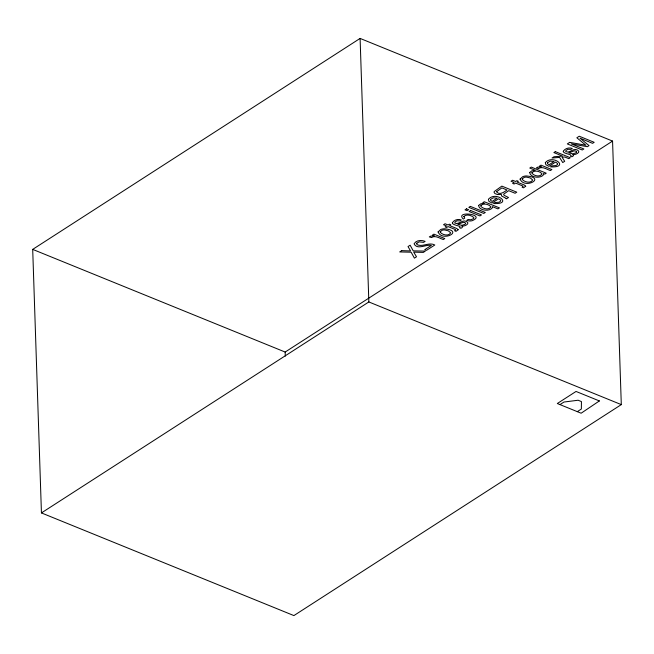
<?xml version="1.0" encoding="UTF-8"?>
<svg xmlns="http://www.w3.org/2000/svg" width="654" height="654" viewBox="0 0 654 654"><rect width="100%" height="100%" fill="white"/><g stroke="black" fill="none" stroke-linecap="round" stroke-linejoin="round"><path stroke-width="0.98" d="M577.31 411.652L581.349 409.028L581.439 401.581L578.136 400.232L563.952 402.038L559.979 404.605M32.7 249.387L360.101 38.414L612.561 141.084L621.3 404.613L293.899 615.586L41.439 512.916L32.7 249.387L285.152 352.048L612.561 141.084M41.439 512.916L368.848 301.952L621.3 404.613M360.101 38.414L368.848 301.952M285.152 352.048L285.291 356.119M506.098 198.358L506.433 198.841L508.501 197.508L504.071 195.284L503.605 194.23L508.689 190.666L515.09 193.265L516.774 192.178L501.847 186.112L494.236 191.54L494.04 192.268L494.931 193.551L497.342 194.524L501.324 194.426L501.634 196.004L506.098 198.358M452.38 222.728L452.364 223.178C453.05 225.532 462.844 225.892 459.492 227.723L460.849 228.271L462.084 227.674L462.558 226.66L461.814 226.08C464.152 226.66 470.725 223.725 466.523 221.559C462.37 219.098 458.601 225.189 454.792 223.047L455.021 221.992L457.04 220.782L459.925 220.864L461.356 219.948C458.233 218.665 454.129 219.834 452.38 222.728M563.307 151.246L563.29 151.695C563.985 154.05 573.771 154.409 570.427 156.241L571.776 156.788L573.01 156.192L573.484 155.178L572.74 154.597C575.079 155.178 581.659 152.243 577.457 150.077C573.296 147.616 569.536 153.706 565.726 151.565L565.947 150.51L567.974 149.3L570.86 149.382L572.283 148.466C569.168 147.183 565.056 148.352 563.307 151.246M438.082 231.941C442.423 242.446 464.683 230.698 444.368 228.777A5.853 3.025 -1.9 0 0 440.649 229.57L438.082 231.941M520.077 179.106C524.418 189.611 546.67 177.863 526.364 175.942A5.853 3.025 -1.9 0 0 522.644 176.735L520.077 179.106M440.289 231.761L440.265 232.276C442.447 234.99 448.758 236.511 450.704 232.832L448.301 230.805L444.573 229.955A3.245 1.676 -1.9 0 0 441.99 230.355L440.289 231.761M522.284 178.926L522.26 179.441C524.443 182.155 530.754 183.676 532.699 179.997L530.296 177.97L526.568 177.12A3.245 1.676 -1.9 0 0 523.985 177.52L522.284 178.926M490.5 199.437L490.655 200.377L492.127 201.432L497.171 198.178L493.329 197.81L490.5 199.437M547.414 162.764L547.57 163.704L549.033 164.759L554.077 161.505L550.235 161.137L547.414 162.764M531.939 172.689L531.874 173.097C533.803 175.893 539.681 177.389 541.945 174.152L541.88 173.604C539.575 171.103 534.457 169.86 531.939 172.689M496.705 191.573L496.631 191.99C499.411 195.521 504.463 191.974 506.997 189.979L501.896 187.902L496.705 191.573M463.817 216.433L464.741 218.117L463.253 219.074C454.44 210.163 487.238 214.561 472.049 220.741A4.864 2.51 -1.9 0 1 468.951 220.921L466.629 220.447L468.109 219.491L470.782 219.769L473.496 218.681A2.927 1.512 -1.9 0 0 473.684 217.463C471.207 215.215 466.531 213.866 463.817 216.433M488.407 199.331L488.947 201.399L492.012 203.034L498.667 198.742L500.67 200.247L500.645 201.056L499.157 202.209L495.078 202.568L493.582 203.533C513.406 204.637 495.953 190.396 488.407 199.331M545.322 162.658L545.861 164.734L548.919 166.361L555.573 162.069L557.576 163.574L557.551 164.383L556.064 165.544L551.992 165.895L550.496 166.868C570.313 167.964 552.867 153.723 545.322 162.658M416.737 243.247L416.958 244.621C422.598 247.4 428.975 241.833 434.804 244.997L426.473 250.368L424.748 249.664L431.378 245.397C426.106 244.13 417.17 250.31 414.088 243.803C416.173 240.092 421.552 239.838 425.116 241.367L423.571 242.372L419.189 241.849L416.737 243.247M478.597 205.438C479.088 210.711 489.519 211.896 492.511 207.637L492.372 206.623L497.931 208.888L499.46 207.907L484.279 201.734L482.799 202.683L484.238 203.271L480.796 203.803L478.597 205.438M529.707 172.476C530.141 177.741 540.85 178.861 543.678 174.577L543.449 173.531L544.839 174.095L546.245 173.187L531.269 167.097L529.781 168.053L535.201 170.253L531.776 170.882L529.707 172.476M465.656 223.39L464.969 224.314L461.977 225.319L457.792 224.363L463.245 222.319L464.888 222.573L465.656 223.39M576.591 151.908L575.904 152.832L572.912 153.837L568.727 152.881L574.179 150.837L575.822 151.09L576.591 151.908M458.192 229.726L456.01 231.336L454.563 230.748L455.609 229.987L455.168 229.472L448.064 226.586L446.617 227.518L445.121 226.913L446.576 225.973L443.535 224.739L445.072 223.75L448.113 224.984L449.339 224.191L450.835 224.796L449.609 225.589L456.811 228.524L458.192 229.726M525.71 186.218L523.527 187.829L522.088 187.24L523.135 186.48L522.693 185.965L515.589 183.079L514.134 184.011L512.646 183.398L514.093 182.466L511.052 181.232L512.597 180.242L515.638 181.477L516.864 180.684L518.36 181.289L517.126 182.082L524.336 185.017L525.71 186.218M481.009 205.315L480.821 206.378C483.142 208.822 488.513 210.269 490.843 207.155L490.802 206.631C488.497 204.203 483.788 202.977 481.009 205.315M431.436 237.516L429.294 236.903L430.79 236.102L434.338 235.841L432.457 235.072L433.904 234.14L444.785 238.563L443.265 239.552C439.701 238.408 435.204 234.933 431.436 237.516M538.512 168.519L536.37 167.906L537.866 167.105L541.414 166.844L539.534 166.075L540.981 165.143L551.87 169.566L550.341 170.555C546.777 169.411 542.28 165.936 538.512 168.519M599.375 400.935L581.144 413.214L557.314 403.518L576.043 391.452L599.375 400.935M401.687 250.646L399.684 251.937L411.137 252.207L414.407 258.142L416.5 256.793L413.72 252.133L423.31 252.411L425.345 251.095L413.23 250.858L410.132 245.209L408.022 246.566L410.557 250.94L401.687 250.646M466.555 208.847L465.01 209.844L467.079 210.686L468.632 209.689L466.555 208.847M470.373 206.386L468.844 207.375L483.78 213.441L485.301 212.46L470.373 206.386M555.344 151.638L553.873 152.578L562.546 156.11L554.003 156.747L552.058 158.006L559.603 157.426L562.742 162.56L564.696 161.301L562.039 157.246L564.721 156.993L568.808 158.652L570.272 157.712L555.344 151.638M569.716 142.376L567.32 143.913L582.256 149.987L583.859 148.957L571.228 143.855L587.374 146.692L589.041 145.613L580.024 138.19L592.573 143.34L594.184 142.302L579.256 136.228L576.836 137.781L585.886 145.221L569.716 142.376M470.651 210.514L469.106 211.512L479.938 215.918L481.491 214.921L470.651 210.514"/></g></svg>
